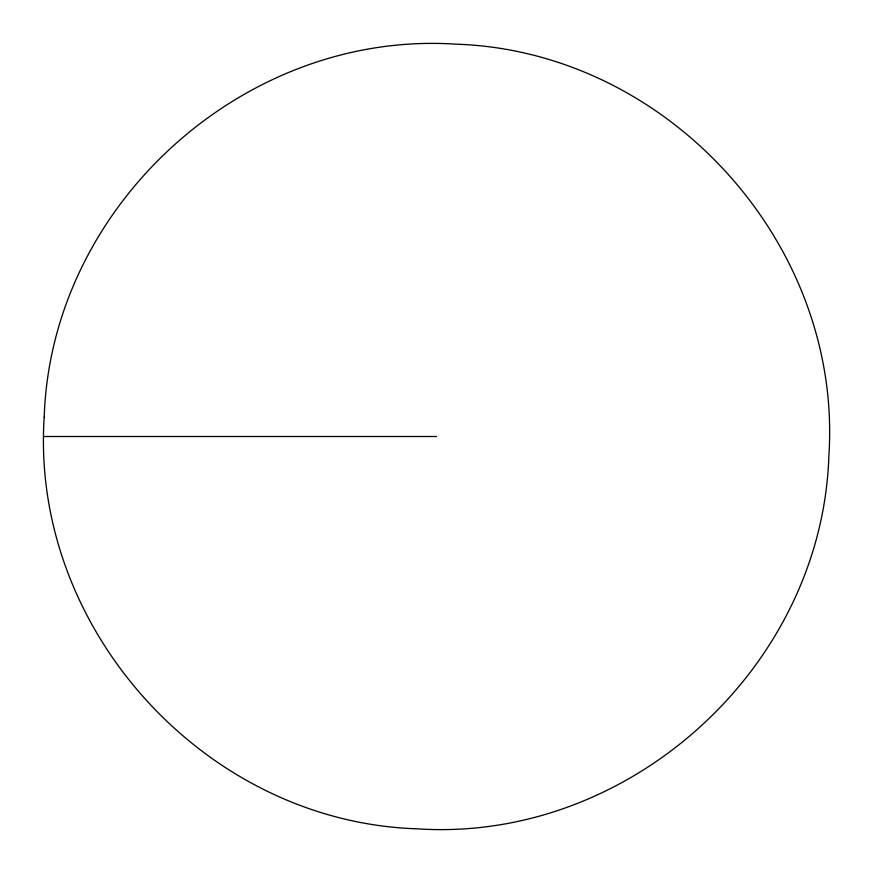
<?xml version="1.0" encoding="UTF-8"?>
<svg xmlns="http://www.w3.org/2000/svg" width="873" height="873" viewBox="0 0 873 873"><rect width="100%" height="100%" fill="white"/><g stroke="black" fill="none" stroke-linecap="round" stroke-linejoin="round"><path stroke-width="1.31" d="M43.65 436.5L436.533 436.5M44.196 417.229C30.195 628.844 205.286 822.028 417.261 828.837C628.876 842.838 822.06 667.747 828.881 455.771C842.871 244.156 667.78 50.972 455.815 44.163C244.189 30.162 51.005 205.253 44.196 417.229"/></g></svg>
